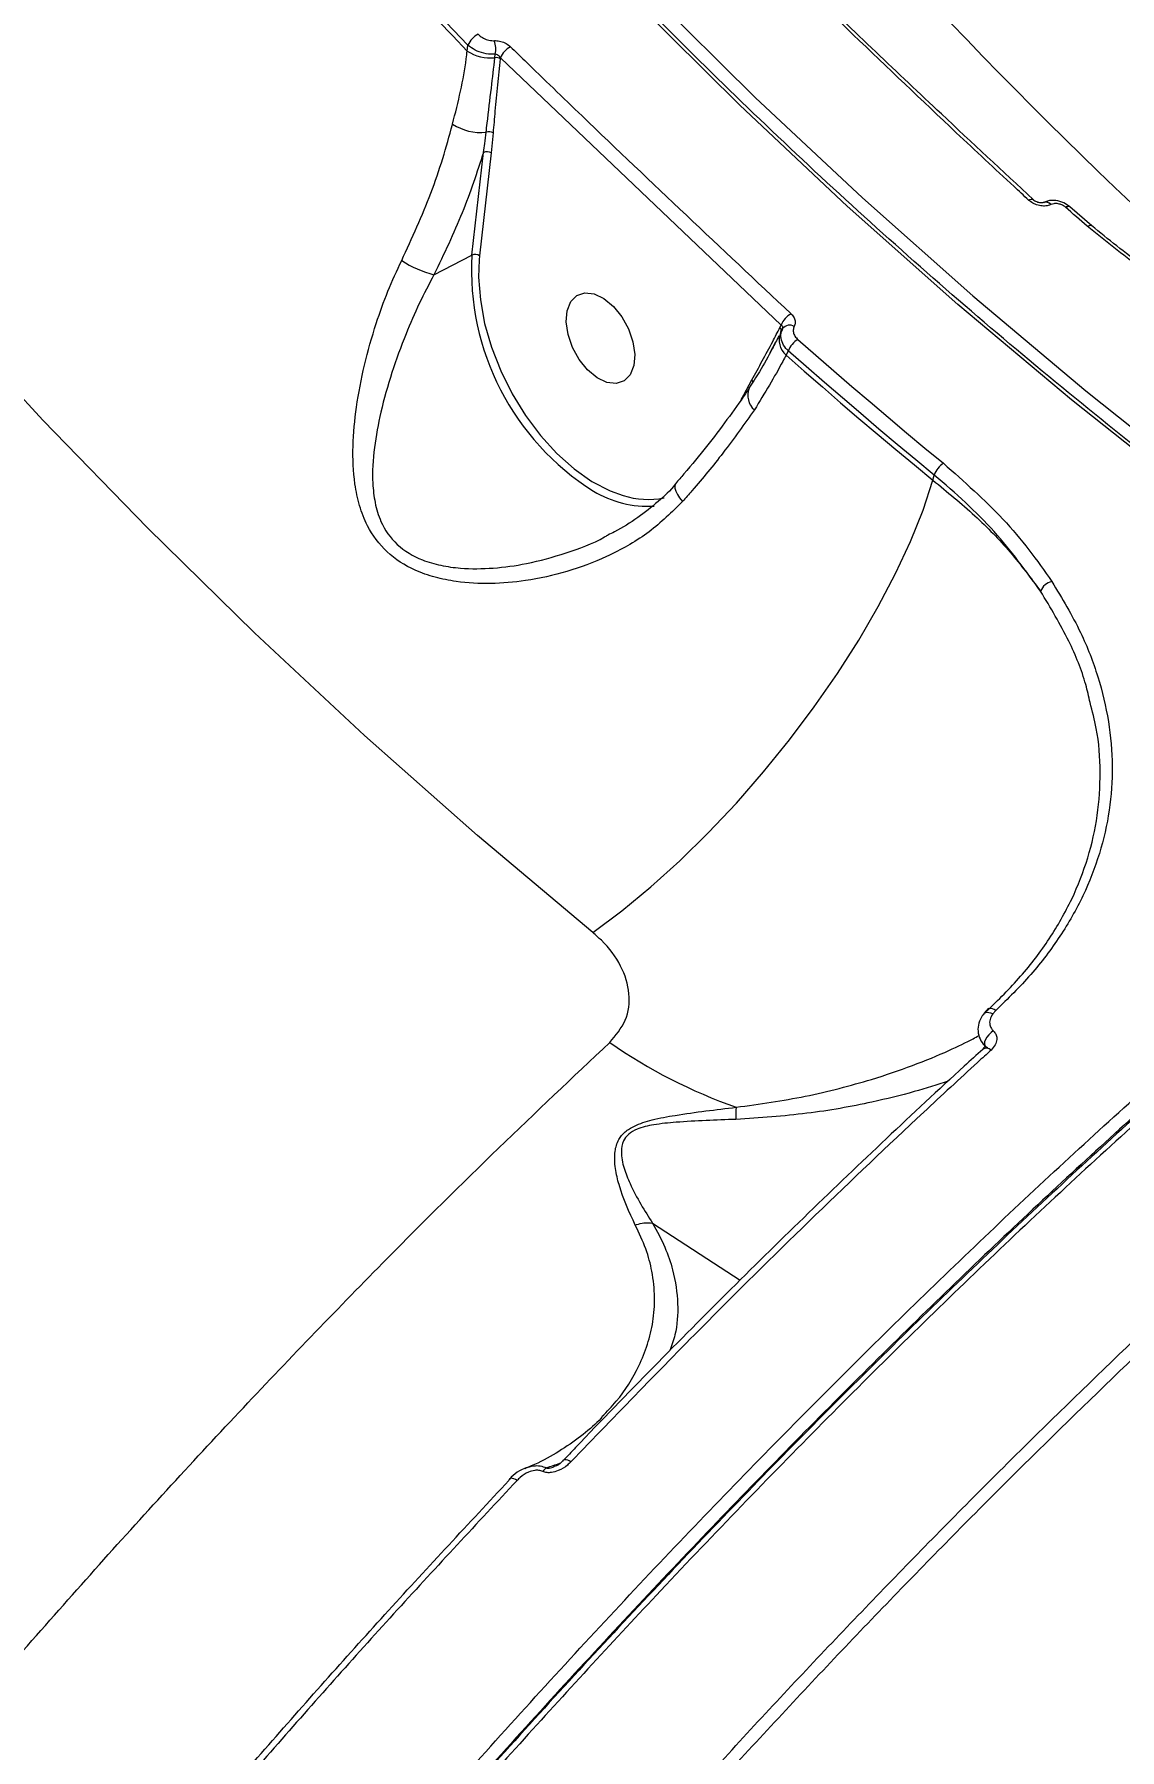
# Model space of a CAD drawing. Header units: millimetres. Extents: x -9609 to 9022, y -7175 to 8108.
# Drawn here: x -4176.7 to -4076.5, y 3934.4 to 4092.8 of the extents above; entities that cross this region are included whole.
import ezdxf

# ---------------------------------------------------------------- set-up
doc = ezdxf.new("R2010")
doc.units = ezdxf.units.MM
for name, color, linetype in [('DIKOM_ОБЪЕКТ', 7, 'Continuous'), ('DIKOM_РАЗМЕР_ЗОНА', 7, 'Continuous'), ('DIKOM_РАЗМЕР_ОБЪЕКТА', 7, 'Continuous')]:
    doc.layers.add(name, color=color, linetype=linetype)
doc.styles.add('style1', font='arial.ttf', dxfattribs={"width": 0.8})
doc.dimstyles.new('1-50', dxfattribs={"dimtxt": 300, "dimasz": 200, "dimexe": 100, "dimexo": 0, "dimgap": 100, "dimtad": 1, "dimtxsty": 'style1', "dimcen": 200, "dimclrd": 7, "dimclre": 7, "dimclrt": 7, "dimadec": 1, "dimazin": 2, "dimtfac": 1, "dimtmove": 0, "dimatfit": 2, "dimfxl": 0, "dimlwd": 25, "dimlwe": 18, "dimarcsym": 0})

# ---------------------------------------------------------------- blocks, each defined once
blk = doc.blocks.new('*D10')
at = {"layer": 'Defpoints', "color": 0, "transparency": 16777216}
for p in [(-405.54, 6589.16), (-8044.66, -3492.79), (424.09, -3492.79)]:
    blk.add_point(p, dxfattribs=at)
at = {"layer": 'DIKOM_РАЗМЕР_ОБЪЕКТА', "color": 7, "lineweight": 18, "transparency": 16777216}
for p, q in [((-405.54, 6589.16), (-8144.66, 6589.16)), ((424.09, -3492.79), (-8144.66, -3492.79))]:
    blk.add_line(p, q, dxfattribs=at)
at = {"layer": 'DIKOM_РАЗМЕР_ОБЪЕКТА', "color": 7, "lineweight": 25, "transparency": 16777216}
blk.add_line((-8044.66, 6389.16), (-8044.66, -3292.79), dxfattribs=at)
at = {"layer": 'DIKOM_РАЗМЕР_ОБЪЕКТА', "color": 7, "transparency": 16777216}
for points in [[(-8077.99, 6389.16), (-8011.32, 6389.16), (-8044.66, 6589.16)], [(-8077.99, -3292.79), (-8011.32, -3292.79), (-8044.66, -3492.79)]]:
    blk.add_solid(points, dxfattribs=at)
at = {"layer": 'DIKOM_РАЗМЕР_ОБЪЕКТА', "color": 7, "transparency": 16777216, "insert": (-8297.83, 1541.5), "char_height": 300, "attachment_point": 5, "rotation": 90, "style": 'style1'}
blk.add_mtext('10100', dxfattribs=at)
blk = doc.blocks.new('*D13')
at = {"layer": 'Defpoints', "color": 0, "transparency": 16777216}
for p in [(-4933.28, 8107.63), (-9158.98, -4977.79), (-1652.91, -4977.79)]:
    blk.add_point(p, dxfattribs=at)
at = {"layer": 'DIKOM_РАЗМЕР_ЗОНА', "color": 7, "lineweight": 18, "transparency": 16777216}
for p, q in [((-4933.28, 8107.63), (-9258.98, 8107.63)), ((-1652.91, -4977.79), (-9258.98, -4977.79))]:
    blk.add_line(p, q, dxfattribs=at)
at = {"layer": 'DIKOM_РАЗМЕР_ЗОНА', "color": 7, "lineweight": 25, "transparency": 16777216}
blk.add_line((-9158.98, 7907.63), (-9158.98, -4777.79), dxfattribs=at)
at = {"layer": 'DIKOM_РАЗМЕР_ЗОНА', "color": 7, "transparency": 16777216}
for points in [[(-9192.32, 7907.63), (-9125.65, 7907.63), (-9158.98, 8107.63)], [(-9192.32, -4777.79), (-9125.65, -4777.79), (-9158.98, -4977.79)]]:
    blk.add_solid(points, dxfattribs=at)
at = {"layer": 'DIKOM_РАЗМЕР_ЗОНА', "color": 7, "transparency": 16777216, "insert": (-9412.26, 1541.5), "char_height": 300, "attachment_point": 5, "rotation": 90, "style": 'style1'}
blk.add_mtext('13100', dxfattribs=at)

msp = doc.modelspace()

# ---------------------------------------------------------------- linework, layer by layer
at = {"layer": 'DIKOM_ОБЪЕКТ', "color": 7, "linetype": 'Continuous', "lineweight": 15}
for p, q in [((-4136.747, 4091.304), (-4136.682, 4091.847)), ((-4134.193, 4090.688), (-4134.156, 4091.01)), ((-4133.682, 4090.677), (-4133.692, 4090.576)), ((-4107.752, 4065.994), (-4133.682, 4090.677)), ((-4134.36, 4083.741), (-4134.535, 4081.891)), ((-4136.307, 4072.452), (-4135.239, 4081.946)), ((-4134.535, 4081.891), (-4135.602, 4072.397)), ((-4084.488, 4077.576), (-4084.48, 4077.569)), ((-4082.828, 4077.129), (-4082.847, 4077.12)), ((-4079.074, 4075.168), (-4081.09, 4076.923)), ((-4139.816, 4070.647), (-4136.307, 4072.452)), ((-4135.602, 4072.397), (-4135.64, 4072.01)), ((-4107.866, 4065.773), (-4107.752, 4065.994)), ((-4107.642, 4065.625), (-4107.803, 4065.311)), ((-4108.271, 4064.413), (-4108.795, 4063.427)), ((-4107.096, 4063.612), (-4107.304, 4063.208)), ((-4111.212, 4059.562), (-4110.47, 4060.929)), ((-4111.437, 4059.123), (-4111.212, 4059.562)), ((-4093.734, 4051.664), (-4093.62, 4052.148)), ((-4088.694, 4002.792), (-4088.732, 4002.752)), ((-4087.939, 4002.703), (-4088.217, 4002.391)), ((-4119.629, 3983.051), (-4111.546, 3977.801))]:
    msp.add_line(p, q, dxfattribs=at)
at = {"layer": 'DIKOM_ОБЪЕКТ', "color": 7, "linetype": 'Continuous', "lineweight": 15, "flags": 128}
for points in [[(-4036.496, 4026.604), (-4047.975, 4034.31), (-4059.215, 4042.298), (-4070.209, 4050.565), (-4080.95, 4059.104), (-4091.431, 4067.91), (-4101.645, 4076.978), (-4111.585, 4086.301), (-4121.245, 4095.873), (-4130.619, 4105.687), (-4139.7, 4115.739), (-4148.482, 4126.02), (-4156.96, 4136.525), (-4165.128, 4147.245), (-4172.98, 4158.175), (-4180.512, 4169.308), (-4187.719, 4180.635), (-4194.595, 4192.149), (-4201.137, 4203.843), (-4207.34, 4215.709), (-4213.2, 4227.74), (-4218.714, 4239.927)], [(-4216.96, 4240.191), (-4211.463, 4228.041), (-4205.621, 4216.047), (-4199.436, 4204.216), (-4192.914, 4192.557), (-4186.058, 4181.077), (-4178.873, 4169.785), (-4171.364, 4158.686), (-4163.534, 4147.789), (-4155.391, 4137.1), (-4146.939, 4126.627), (-4138.183, 4116.377), (-4129.13, 4106.356), (-4119.785, 4096.57), (-4110.153, 4087.027), (-4100.243, 4077.732), (-4090.06, 4068.692), (-4079.611, 4059.912), (-4068.902, 4051.399), (-4057.941, 4043.157), (-4046.735, 4035.193), (-4035.29, 4027.51)], [(-4125.145, 4009.889), (-4135.808, 4018.872), (-4146.221, 4028.099), (-4156.379, 4037.564), (-4166.278, 4047.262), (-4175.91, 4057.189), (-4185.272, 4067.338), (-4194.357, 4077.704), (-4203.161, 4088.281), (-4211.679, 4099.063), (-4219.907, 4110.046), (-4227.839, 4121.221), (-4235.471, 4132.584), (-4242.8, 4144.128), (-4249.821, 4155.847)], [(-4084.915, 4077.544), (-4084.785, 4077.596), (-4084.669, 4077.62), (-4084.572, 4077.616), (-4084.496, 4077.582), (-4084.488, 4077.576)], [(-4081.502, 4076.882), (-4081.391, 4076.932), (-4081.29, 4076.96), (-4081.203, 4076.966), (-4081.132, 4076.95), (-4081.09, 4076.923)], [(-4079.483, 4075.125), (-4079.736, 4075.344), (-4079.988, 4075.563), (-4080.241, 4075.783), (-4080.493, 4076.002), (-4080.746, 4076.222), (-4080.998, 4076.442), (-4081.25, 4076.662), (-4081.502, 4076.882)], [(-4135.64, 4072.01), (-4135.692, 4070.425), (-4135.536, 4068.329), (-4135.137, 4066.156), (-4134.503, 4063.952), (-4133.65, 4061.767), (-4132.594, 4059.648), (-4131.36, 4057.642), (-4129.975, 4055.792), (-4128.468, 4054.139), (-4126.873, 4052.719), (-4125.225, 4051.563), (-4123.56, 4050.697), (-4122.344, 4050.255)], [(-4123.252, 4067.724), (-4122.474, 4066.764), (-4121.855, 4065.644), (-4121.446, 4064.454), (-4121.279, 4063.291), (-4121.369, 4062.249), (-4121.707, 4061.413), (-4122.267, 4060.85), (-4123.003, 4060.606), (-4123.855, 4060.7), (-4124.755, 4061.126), (-4125.63, 4061.848), (-4126.408, 4062.808), (-4127.027, 4063.928), (-4127.436, 4065.118), (-4127.603, 4066.281), (-4127.514, 4067.322), (-4127.175, 4068.159), (-4126.615, 4068.722), (-4125.88, 4068.966), (-4125.027, 4068.871), (-4124.127, 4068.446), (-4123.252, 4067.724)], [(-4107.304, 4063.208), (-4105.632, 4061.741), (-4103.953, 4060.281), (-4102.267, 4058.828), (-4100.574, 4057.382), (-4098.874, 4055.942), (-4097.167, 4054.509), (-4095.454, 4053.083), (-4093.734, 4051.664)], [(-4093.62, 4052.148), (-4095.328, 4053.557), (-4097.029, 4054.974), (-4098.724, 4056.397), (-4100.412, 4057.826), (-4102.093, 4059.263), (-4103.768, 4060.706), (-4105.436, 4062.156), (-4107.096, 4063.612)], [(-4106.214, 4064.676), (-4104.557, 4063.223), (-4102.893, 4061.776), (-4101.222, 4060.336), (-4099.545, 4058.903), (-4097.86, 4057.477), (-4096.169, 4056.057), (-4094.472, 4054.644), (-4092.767, 4053.237)], [(-4125.145, 4009.889), (-4122.482, 4011.893), (-4119.8, 4014.113), (-4117.126, 4016.53), (-4114.482, 4019.12), (-4111.894, 4021.86), (-4109.385, 4024.726), (-4106.978, 4027.691), (-4104.694, 4030.728), (-4102.555, 4033.81), (-4100.579, 4036.908), (-4098.787, 4039.994), (-4097.192, 4043.04), (-4095.81, 4046.018), (-4094.654, 4048.902), (-4093.734, 4051.664)], [(-4117.511, 4051.331), (-4117.519, 4051.321), (-4117.582, 4051.152), (-4117.573, 4050.931), (-4117.492, 4050.665), (-4117.343, 4050.364), (-4117.131, 4050.039), (-4116.863, 4049.702)], [(-4088.217, 4002.391), (-4088.401, 4002.459), (-4088.581, 4002.496), (-4088.748, 4002.501), (-4088.897, 4002.473), (-4089.019, 4002.413), (-4089.111, 4002.325), (-4089.113, 4002.321)], [(-4087.939, 4002.703), (-4088.085, 4002.786), (-4088.229, 4002.844), (-4088.366, 4002.875), (-4088.49, 4002.877), (-4088.599, 4002.851), (-4088.688, 4002.797), (-4088.694, 4002.792)], [(-4088.163, 4000.816), (-4088.375, 4000.658), (-4088.577, 4000.461), (-4088.752, 4000.24), (-4088.885, 4000.013), (-4088.966, 3999.798), (-4088.989, 3999.614), (-4088.952, 3999.474), (-4088.857, 3999.39)], [(-4127.171, 3961.022), (-4127.323, 3961.111), (-4127.469, 3961.175), (-4127.602, 3961.212), (-4127.718, 3961.219), (-4127.813, 3961.198), (-4127.881, 3961.148)], [(-4132.843, 3959.44), (-4132.879, 3959.387), (-4132.9, 3959.302)], [(-4132.145, 3959.301), (-4132.289, 3959.386), (-4132.428, 3959.449), (-4132.555, 3959.488), (-4132.668, 3959.501), (-4132.762, 3959.488), (-4132.833, 3959.45), (-4132.843, 3959.44)]]:
    msp.add_lwpolyline(points, dxfattribs=at)
at = {"layer": 'DIKOM_ОБЪЕКТ', "color": 7, "linetype": 'Continuous', "lineweight": 15}
for centre, radius, start, end in [((-3758.886, 4411.009), 459.988, 211.80836, 228.93477), ((-3778.268, 4438.228), 498.862, 216.94571, 224.06149), ((-3778.265, 4438.515), 498.64, 216.9621, 224.04537), ((-4134.777, 4090.992), 2.088, 117.27518, 155.82861), ((-4136.831, 4091.483), 2.716, 349.96399, 16.59248), ((-4131.677, 4089.796), 2.19, 119.45388, 156.26352), ((-4134.623, 4094.51), 3.846, 236.47426, 276.4229), ((-4134.102, 4089.921), 0.772, 57.96568, 96.72978), ((-4135.495, 4088.605), 4.821, 237.25235, 275.87346), ((-4134.757, 4083.059), 0.789, 59.77711, 108.02592), ((-4134.939, 4081.261), 0.749, 57.38187, 113.68261), ((-4083.329, 4076.704), 0.636, 40.75282, 109.40611), ((-4083.312, 4076.711), 0.639, 40.817, 108.44184), ((-4137.473, 4079.98), 9.622, 236.38136, 255.90687), ((-4112.281, 4071.041), 24.067, 176.63895, 237.81604), ((-4136.006, 4071.766), 0.749, 57.38087, 113.68361), ((-4105.815, 4065.229), 2.083, 119.62647, 158.43458), ((-4106.063, 4064.614), 1.875, 158.13855, 228.56263), ((-4108.118, 4065.503), 0.37, 337.66672, 46.93943), ((-4106.967, 4065.164), 0.824, 59.21024, 142.49699), ((-4105.071, 4062.83), 2.171, 121.7709, 158.89244), ((-4109.069, 4059.513), 1.77, 158.66621, 229.36017), ((-4110.84, 4060.604), 0.493, 14.77378, 41.21975), ((-4091.537, 4051.397), 2.214, 123.76341, 160.16918), ((-4120.056, 4058.992), 9.729, 238.77582, 273.30159), ((-4120.038, 4057.513), 7.615, 252.37278, 281.11254), ((-4082.415, 4040.865), 1.491, 103.37104, 158.02757), ((-4095.414, 4040.42), 49.484, 235.29199, 250.53672), ((-4088.803, 3998.59), 0.626, 46.24687, 121.4622), ((-4105.121, 3992.989), 6.826, 173.48352, 182.91188), ((-4128.836, 3959.552), 1.089, 123.30504, 147.83128)]:
    msp.add_arc(centre, radius, start, end, dxfattribs=at)
for points, knots in [([(-4036.118, 4026.71), (-4037.963, 4027.923), (-4043.316, 4031.443), (-4052.03, 4037.453), (-4062.188, 4044.811), (-4072.138, 4052.403), (-4081.878, 4060.218), (-4091.401, 4068.255), (-4100.702, 4076.508), (-4109.776, 4084.974), (-4118.619, 4093.646), (-4127.225, 4102.522), (-4135.589, 4111.595), (-4143.708, 4120.862), (-4151.577, 4130.317), (-4159.191, 4139.954), (-4166.546, 4149.769), (-4173.639, 4159.756), (-4180.465, 4169.91), (-4187.021, 4180.225), (-4193.303, 4190.696), (-4199.308, 4201.317), (-4205.033, 4212.082), (-4210.471, 4222.986), (-4214.802, 4232.235), (-4217.279, 4237.863), (-4218.121, 4239.777)], [0, 0, 0, 0, 0.0228191, 0.0662165, 0.1096148, 0.1530129, 0.1964125, 0.2398114, 0.2832108, 0.32661, 0.3700107, 0.4134107, 0.456811, 0.5002122, 0.5436133, 0.5870153, 0.6304171, 0.6738189, 0.7172211, 0.7606239, 0.8040265, 0.8474294, 0.8908328, 0.934236, 0.9776393, 1, 1, 1, 1]), ([(-4084.915, 4077.544), (-4085.36, 4077.957), (-4087.585, 4080.021), (-4096.182, 4088.043), (-4104.267, 4095.851), (-4110.588, 4101.955)], [0, 0, 0, 0, 0.0517094, 0.2585534, 1, 1, 1, 1]), ([(-4084.472, 4077.597), (-4087.305, 4080.222), (-4094.198, 4086.611), (-4102.755, 4094.764), (-4108.454, 4100.353), (-4110.148, 4102.014)], [0, 0, 0, 0, 0.328958, 0.8004989, 1, 1, 1, 1]), ([(-4134.156, 4091.01), (-4134.229, 4091.006), (-4134.574, 4090.99), (-4135.226, 4091.072), (-4136.053, 4091.363), (-4136.473, 4091.686), (-4136.682, 4091.847)], [0, 0, 0, 0, 0.0813132, 0.3858169, 0.693775, 1, 1, 1, 1]), ([(-4135.734, 4092.847), (-4135.61, 4092.739), (-4135.362, 4092.521), (-4134.87, 4092.317), (-4134.479, 4092.252), (-4134.272, 4092.258), (-4134.228, 4092.259)], [0, 0, 0, 0, 0.3076625, 0.6157032, 0.9189103, 1, 1, 1, 1]), ([(-4134.228, 4092.259), (-4134.201, 4092.26), (-4134.01, 4092.266), (-4133.636, 4092.214), (-4133.138, 4092.021), (-4132.882, 4091.809), (-4132.754, 4091.703)], [0, 0, 0, 0, 0.0523062, 0.3650748, 0.6827231, 1, 1, 1, 1]), ([(-4132.754, 4091.703), (-4132.314, 4091.275), (-4130.113, 4089.136), (-4121.51, 4080.816), (-4113.29, 4073.094), (-4106.845, 4067.039)], [0, 0, 0, 0, 0.0512247, 0.2561273, 1, 1, 1, 1]), ([(-4138.103, 4084.55), (-4137.844, 4085.575), (-4137.325, 4087.631), (-4136.916, 4089.843), (-4136.775, 4091.065), (-4136.747, 4091.304)], [0, 0, 0, 0, 0.4438996, 0.8911155, 1, 1, 1, 1]), ([(-4135.001, 4083.81), (-4134.97, 4084.084), (-4134.811, 4085.457), (-4134.53, 4087.755), (-4134.3, 4089.756), (-4134.193, 4090.688)], [0, 0, 0, 0, 0.1178967, 0.5894841, 1, 1, 1, 1]), ([(-4133.692, 4090.576), (-4133.865, 4088.971), (-4134.109, 4086.707), (-4134.303, 4084.41), (-4134.36, 4083.741)], [0, 0, 0, 0, 0.7088217, 1, 1, 1, 1]), ([(-4133.682, 4090.677), (-4133.721, 4090.733), (-4133.8, 4090.842), (-4133.958, 4090.958), (-4134.083, 4091.003), (-4134.147, 4091.009), (-4134.156, 4091.01)], [0, 0, 0, 0, 0.3344442, 0.6544239, 0.9514238, 1, 1, 1, 1]), ([(-4142.801, 4071.967), (-4141.85, 4074.038), (-4139.92, 4078.242), (-4138.656, 4082.451), (-4138.106, 4084.538), (-4138.103, 4084.55)], [0, 0, 0, 0, 0.4913951, 0.9970633, 1, 1, 1, 1]), ([(-4135.239, 4081.946), (-4135.201, 4082.218), (-4135.115, 4082.836), (-4135.042, 4083.46), (-4135.001, 4083.81)], [0, 0, 0, 0, 0.440339, 1, 1, 1, 1]), ([(-4135.239, 4081.946), (-4135.85, 4080.09), (-4137.086, 4076.338), (-4138.9, 4072.557), (-4139.816, 4070.647)], [0, 0, 0, 0, 0.49477284, 1, 1, 1, 1]), ([(-3898.23, 4078.47), (-3898.49, 4078.535), (-3901.63, 4079.327), (-3908.246, 4079.805), (-3918.186, 4079.818), (-3928.891, 4078.557), (-3940.25, 4076.146), (-3952.039, 4072.599), (-3964.197, 4067.965), (-3976.674, 4062.303), (-3989.668, 4055.521), (-4003.158, 4047.595), (-4017.108, 4038.524), (-4031.21, 4028.509), (-4045.413, 4017.607), (-4059.662, 4005.891), (-4074.192, 3993.171), (-4088.961, 3979.449), (-4103.925, 3964.749), (-4118.124, 3950.044), (-4131.517, 3935.51), (-4144.088, 3921.298), (-4156.612, 3906.559), (-4169.056, 3891.328), (-4181.285, 3875.772), (-4193.241, 3859.966), (-4203.7, 3845.648), (-4210.139, 3836.488), (-4212.761, 3832.758)], [0, 0, 0, 0, 0.0037582, 0.0453946, 0.0869986, 0.1298113, 0.1726588, 0.2154717, 0.2570759, 0.2987125, 0.3403171, 0.3831303, 0.4259778, 0.4687909, 0.5103955, 0.5520318, 0.5936366, 0.6364493, 0.6792975, 0.7221104, 0.7583192, 0.794571, 0.8308221, 0.8674169, 0.9040121, 0.9396855, 0.9754399, 1, 1, 1, 1]), ([(-3898.516, 4078.623), (-3899.636, 4078.832), (-3902.239, 4079.317), (-3906.501, 4079.758), (-3911.265, 4079.997), (-3916.174, 4079.953), (-3921.219, 4079.637), (-3926.404, 4079.047), (-3931.73, 4078.183), (-3937.198, 4077.044), (-3942.811, 4075.629), (-3948.569, 4073.938), (-3954.462, 4071.975), (-3960.467, 4069.746), (-3966.56, 4067.259), (-3972.729, 4064.52), (-3978.975, 4061.529), (-3985.303, 4058.286), (-3991.712, 4054.79), (-3998.205, 4051.041), (-4004.785, 4047.038), (-4011.452, 4042.779), (-4018.209, 4038.263), (-4025.058, 4033.488), (-4031.993, 4028.459), (-4038.989, 4023.194), (-4046.018, 4017.712), (-4053.061, 4012.029), (-4060.118, 4006.145), (-4067.19, 4000.06), (-4074.28, 3993.773), (-4081.39, 3987.28), (-4088.524, 3980.581), (-4095.681, 3973.673), (-4102.865, 3966.556), (-4110.077, 3959.224), (-4117.317, 3951.682), (-4124.562, 3943.949), (-4131.785, 3936.057), (-4138.959, 3928.033), (-4146.079, 3919.885), (-4153.146, 3911.608), (-4160.165, 3903.202), (-4167.139, 3894.662), (-4174.068, 3885.986), (-4180.955, 3877.173), (-4187.802, 3868.221), (-4194.608, 3859.121), (-4200.394, 3851.246), (-4203.882, 3846.368), (-4205.141, 3844.608)], [0, 0, 0, 0, 0.0158758, 0.0369265, 0.0579326, 0.0789176, 0.0999022, 0.1209041, 0.1419409, 0.1630345, 0.1842057, 0.2054769, 0.2268631, 0.2482537, 0.2695239, 0.2906977, 0.3117987, 0.3328513, 0.3538778, 0.3749033, 0.3959466, 0.4170278, 0.4381715, 0.459401, 0.4807408, 0.5021204, 0.5234084, 0.5445918, 0.5656945, 0.5867409, 0.6077544, 0.6287596, 0.6497783, 0.6708282, 0.6919343, 0.7131195, 0.734409, 0.7557792, 0.7771, 0.7983022, 0.8194174, 0.8404687, 0.8614814, 0.882479, 0.9034849, 0.9245162, 0.9455964, 0.9667493, 0.9879994, 1, 1, 1, 1]), ([(-4082.847, 4077.12), (-4082.925, 4077.088), (-4083.128, 4077.004), (-4083.54, 4076.968), (-4084.04, 4077.047), (-4084.533, 4077.241), (-4084.788, 4077.443), (-4084.915, 4077.544)], [0, 0, 0, 0, 0.1342265, 0.3469505, 0.5631817, 0.7816692, 1, 1, 1, 1]), ([(-4083.54, 4077.306), (-4083.544, 4077.303), (-4083.553, 4077.299), (-4083.636, 4077.28), (-4083.771, 4077.275), (-4083.948, 4077.299), (-4084.146, 4077.359), (-4084.328, 4077.45), (-4084.443, 4077.532), (-4084.476, 4077.566), (-4084.479, 4077.57)], [0, 0, 0, 0, 0.11743559, 0.24262036, 0.36874987, 0.51561104, 0.66252854, 0.82115573, 0.98377492, 1, 1, 1, 1]), ([(-4081.098, 4076.917), (-4081.274, 4077.051), (-4081.653, 4077.34), (-4082.397, 4077.529), (-4083.061, 4077.525), (-4083.394, 4077.348), (-4083.501, 4077.291)], [0, 0, 0, 0, 0.2542978, 0.5480499, 0.8541732, 1, 1, 1, 1]), ([(-4083.516, 4077.316), (-4083.521, 4077.314), (-4083.527, 4077.311), (-4083.533, 4077.308), (-4083.535, 4077.307)], [0, 0, 0, 0, 0.6979632, 1, 1, 1, 1]), ([(-4081.502, 4076.882), (-4081.503, 4076.884), (-4081.577, 4076.952), (-4081.76, 4077.07), (-4082.029, 4077.174), (-4082.31, 4077.224), (-4082.584, 4077.222), (-4082.749, 4077.159), (-4082.828, 4077.129)], [0, 0, 0, 0, 0.0042404, 0.2198415, 0.435617, 0.5681773, 0.793594, 1, 1, 1, 1]), ([(-4079.483, 4075.125), (-4079.41, 4075.156), (-4079.266, 4075.219), (-4079.135, 4075.222), (-4079.101, 4075.18), (-4079.095, 4075.172)], [0, 0, 0, 0, 0.4509575, 0.9016091, 1, 1, 1, 1]), ([(-4009.578, 4061.795), (-4011.085, 4061.212), (-4014.097, 4060.048), (-4019.359, 4058.848), (-4025.054, 4058.093), (-4031.139, 4057.85), (-4037.49, 4058.135), (-4043.99, 4058.968), (-4050.521, 4060.355), (-4056.968, 4062.295), (-4063.205, 4064.769), (-4069.109, 4067.754), (-4074.634, 4071.181), (-4077.866, 4073.81), (-4079.483, 4075.125)], [0, 0, 0, 0, 0.083619, 0.1671652, 0.2504167, 0.3338557, 0.4173057, 0.5004864, 0.5837388, 0.667138, 0.7504579, 0.8333947, 0.9166253, 1, 1, 1, 1]), ([(-4010.164, 4061.957), (-4011.395, 4061.472), (-4013.675, 4060.572), (-4017.246, 4059.633), (-4020.366, 4059.019), (-4023.021, 4058.642), (-4025.386, 4058.4), (-4029.274, 4058.141), (-4035.049, 4058.155), (-4041.958, 4058.873), (-4048.054, 4060.027), (-4053.125, 4061.343), (-4057.133, 4062.666), (-4060.272, 4063.869), (-4062.969, 4065.009), (-4066.271, 4066.575), (-4070.209, 4068.734), (-4074.686, 4071.587), (-4077.547, 4073.922), (-4079.09, 4075.181)], [0, 0, 0, 0, 0.0700747, 0.1298974, 0.1788904, 0.2174512, 0.2495319, 0.2821593, 0.3829414, 0.4841376, 0.5522161, 0.6193313, 0.6817633, 0.7110212, 0.7462523, 0.7926624, 0.8501674, 0.9192064, 1, 1, 1, 1]), ([(-4116.863, 4049.702), (-4117.853, 4048.727), (-4119.835, 4046.773), (-4122.411, 4045.311), (-4124.963, 4044.111), (-4127.51, 4043.157), (-4131.12, 4042.36), (-4134.572, 4042.058), (-4137.385, 4042.205), (-4139.726, 4042.67), (-4141.963, 4043.446), (-4144.286, 4044.927), (-4145.902, 4047.124), (-4146.744, 4049.318), (-4147.247, 4051.773), (-4147.373, 4054.817), (-4147.02, 4058.495), (-4146.291, 4062.299), (-4145.271, 4065.886), (-4144.109, 4069.141), (-4143.236, 4071.025), (-4142.801, 4071.967)], [0, 0, 0, 0, 0.072691, 0.1455197, 0.1511288, 0.2173317, 0.2835367, 0.3377176, 0.3918172, 0.4254853, 0.459105, 0.5134506, 0.5679363, 0.604495, 0.6411204, 0.7029624, 0.7649114, 0.8309026, 0.8968713, 0.9484525, 1, 1, 1, 1]), ([(-4139.816, 4070.647), (-4140.28, 4069.765), (-4141.216, 4067.986), (-4142.528, 4064.947), (-4143.755, 4061.588), (-4144.749, 4058.069), (-4145.39, 4054.648), (-4145.558, 4051.851), (-4145.301, 4049.575), (-4144.713, 4047.593), (-4143.353, 4045.604), (-4141.239, 4044.355), (-4139.184, 4043.767), (-4136.986, 4043.467), (-4134.32, 4043.496), (-4131.031, 4043.951), (-4127.59, 4044.926), (-4125.055, 4045.827), (-4123.872, 4046.543), (-4123.775, 4046.603)], [0, 0, 0, 0, 0.0615959, 0.1242072, 0.2028608, 0.2829255, 0.3551164, 0.4287616, 0.469629, 0.5115036, 0.5710045, 0.6304218, 0.6680015, 0.7065242, 0.769494, 0.8337421, 0.9125771, 0.9927745, 1, 1, 1, 1]), ([(-4106.845, 4067.039), (-4106.81, 4067.005), (-4106.667, 4066.865), (-4106.493, 4066.585), (-4106.414, 4066.206), (-4106.501, 4065.983), (-4106.545, 4065.872)], [0, 0, 0, 0, 0.0964068, 0.3986246, 0.6990879, 1, 1, 1, 1]), ([(-4107.972, 4064.989), (-4108.172, 4064.602), (-4108.721, 4063.542), (-4109.598, 4061.879), (-4110.4, 4060.67), (-4110.733, 4060.168)], [0, 0, 0, 0, 0.2519782, 0.689699, 1, 1, 1, 1]), ([(-4110.47, 4060.929), (-4109.819, 4062.102), (-4108.934, 4063.698), (-4108.089, 4065.339), (-4107.866, 4065.773)], [0, 0, 0, 0, 0.7353201, 1, 1, 1, 1]), ([(-4107.096, 4063.612), (-4107.171, 4063.688), (-4107.426, 4063.948), (-4107.717, 4064.453), (-4107.842, 4065.101), (-4107.694, 4065.477), (-4107.62, 4065.665)], [0, 0, 0, 0, 0.1208927, 0.4144056, 0.7069313, 1, 1, 1, 1]), ([(-4107.62, 4065.665), (-4107.607, 4065.7), (-4107.581, 4065.77), (-4107.618, 4065.878), (-4107.686, 4065.951), (-4107.739, 4065.986), (-4107.752, 4065.994)], [0, 0, 0, 0, 0.2929099, 0.5920635, 0.9005716, 1, 1, 1, 1]), ([(-4106.545, 4065.872), (-4106.589, 4065.76), (-4106.677, 4065.537), (-4106.597, 4065.158), (-4106.417, 4064.867), (-4106.26, 4064.719), (-4106.214, 4064.676)], [0, 0, 0, 0, 0.2927292, 0.5850829, 0.8788285, 1, 1, 1, 1]), ([(-4107.304, 4063.208), (-4107.402, 4063.022), (-4108.235, 4061.444), (-4109.29, 4059.704), (-4110.222, 4058.17)], [0, 0, 0, 0, 0.117869, 1, 1, 1, 1]), ([(-4110.737, 4060.153), (-4110.843, 4059.987), (-4111.447, 4059.053), (-4112.742, 4057.259), (-4114.632, 4054.788), (-4116.241, 4052.803), (-4117.257, 4051.648), (-4117.524, 4051.345)], [0, 0, 0, 0, 0.05970338, 0.33730216, 0.617496, 0.89953766, 1, 1, 1, 1]), ([(-4110.222, 4058.17), (-4111.159, 4056.851), (-4112.889, 4054.414), (-4115.256, 4051.539), (-4116.571, 4050.036), (-4116.863, 4049.702)], [0, 0, 0, 0, 0.4786775, 0.8843522, 1, 1, 1, 1]), ([(-4083.798, 4041.423), (-4085.152, 4043.284), (-4087.203, 4046.102), (-4090.679, 4049.624), (-4092.639, 4051.307), (-4093.62, 4052.148)], [0, 0, 0, 0, 0.4927987, 0.7464027, 1, 1, 1, 1]), ([(-4092.767, 4053.237), (-4090.863, 4051.548), (-4087.978, 4048.989), (-4084.808, 4045.257), (-4083.443, 4043.296), (-4082.76, 4042.316)], [0, 0, 0, 0, 0.492773, 0.7463824, 1, 1, 1, 1]), ([(-4117.505, 4051.338), (-4117.515, 4051.326), (-4117.972, 4050.719), (-4119.134, 4049.655), (-4121.002, 4048.174), (-4122.585, 4047.156), (-4123.566, 4046.7), (-4123.775, 4046.603)], [0, 0, 0, 0, 0.0062426, 0.2951948, 0.5977477, 0.9145915, 1, 1, 1, 1]), ([(-4093.734, 4051.664), (-4092.417, 4050.59), (-4089.827, 4048.479), (-4086.494, 4045.035), (-4084.7, 4042.632), (-4083.798, 4041.423)], [0, 0, 0, 0, 0.3395554, 0.6677633, 1, 1, 1, 1]), ([(-4082.76, 4042.316), (-4081.817, 4040.752), (-4080.078, 4037.871), (-4078.424, 4033.524), (-4077.433, 4029.396), (-4077.074, 4025.266), (-4077.36, 4021.179), (-4078.268, 4017.171), (-4079.783, 4013.273), (-4081.924, 4009.534), (-4084.594, 4005.966), (-4086.825, 4003.79), (-4087.939, 4002.703)], [0, 0, 0, 0, 0.1166828, 0.21508551, 0.3137978, 0.41220034, 0.51005897, 0.60822559, 0.70608302, 0.80395322, 0.90212964, 1, 1, 1, 1]), ([(-4079.225, 4031.131), (-4079.349, 4031.689), (-4079.772, 4033.594), (-4081.187, 4037.065), (-4082.879, 4039.89), (-4083.798, 4041.423)], [0, 0, 0, 0, 0.1592416, 0.54374372, 1, 1, 1, 1]), ([(-4088.795, 4002.616), (-4087.706, 4003.679), (-4085.524, 4005.809), (-4082.914, 4009.301), (-4080.823, 4012.962), (-4079.348, 4016.781), (-4078.461, 4020.706), (-4078.21, 4024.711), (-4078.452, 4028.201), (-4079.016, 4030.339), (-4079.225, 4031.131)], [0, 0, 0, 0, 0.1314322, 0.2632859, 0.3947202, 0.526225, 0.6581471, 0.7896564, 0.9220293, 1, 1, 1, 1]), ([(-4361.476, 3400.781), (-4362.147, 3402.698), (-4363.971, 3407.903), (-4366.281, 3417.224), (-4368.186, 3428.969), (-4369.264, 3441.655), (-4369.525, 3455.204), (-4368.962, 3469.559), (-4367.571, 3484.681), (-4365.338, 3500.56), (-4362.282, 3517.155), (-4358.422, 3534.408), (-4353.774, 3552.238), (-4348.362, 3570.563), (-4342.193, 3589.329), (-4335.264, 3608.514), (-4327.601, 3628.077), (-4319.234, 3647.956), (-4310.204, 3668.056), (-4300.552, 3688.284), (-4290.426, 3708.33), (-4279.861, 3728.155), (-4268.906, 3747.732), (-4257.465, 3767.252), (-4245.587, 3786.632), (-4233.324, 3805.787), (-4220.545, 3824.9), (-4207.249, 3843.926), (-4193.449, 3862.82), (-4179.357, 3881.291), (-4165.039, 3899.255), (-4150.561, 3916.626), (-4135.967, 3933.344), (-4121.279, 3949.369), (-4106.524, 3964.688), (-4091.748, 3979.258), (-4077.019, 3993.018), (-4062.41, 4005.882), (-4048.883, 4017.104), (-4040.319, 4023.673), (-4036.496, 4026.604)], [0, 0, 0, 0, 0.0156522, 0.0424895, 0.0694114, 0.0963765, 0.1233415, 0.1502635, 0.1771007, 0.2039381, 0.23086, 0.2578251, 0.2847901, 0.3117121, 0.3385494, 0.3653867, 0.3923087, 0.4192738, 0.4462388, 0.4731606, 0.4999981, 0.5258463, 0.5517701, 0.5777323, 0.6036946, 0.6296182, 0.6554666, 0.6823038, 0.709226, 0.7361909, 0.7631562, 0.7900781, 0.8169154, 0.8437529, 0.8706748, 0.8976401, 0.924605, 0.9515271, 0.9783646, 1, 1, 1, 1]), ([(-4035.884, 4025.365), (-4039.697, 4022.44), (-4048.241, 4015.887), (-4061.735, 4004.692), (-4076.31, 3991.858), (-4091.004, 3978.131), (-4105.744, 3963.596), (-4120.465, 3948.314), (-4135.117, 3932.327), (-4149.676, 3915.647), (-4164.121, 3898.319), (-4178.4, 3880.392), (-4192.447, 3862.027), (-4201.564, 3849.429), (-4206.104, 3843.155)], [0, 0, 0, 0, 0.0681381, 0.1526587, 0.2374462, 0.3223693, 0.4072914, 0.492079, 0.5765993, 0.6611198, 0.7459071, 0.8308301, 0.9157529, 1, 1, 1, 1]), ([(-3847.08, 4012.118), (-3848.162, 4012.623), (-3851.48, 4014.173), (-3857.726, 4015.696), (-3865.725, 4016.784), (-3874.412, 4016.85), (-3883.746, 4015.92), (-3893.722, 4013.954), (-3904.347, 4010.933), (-3915.61, 4006.818), (-3927.547, 4001.56), (-3939.993, 3995.205), (-3952.642, 3987.914), (-3965.368, 3979.811), (-3978.097, 3970.997), (-3991.182, 3961.24), (-4004.587, 3950.532), (-4018.269, 3938.89), (-4031.843, 3926.644), (-4045.258, 3913.87), (-4058.472, 3900.648), (-4071.775, 3886.692), (-4085.122, 3872.008), (-4098.487, 3856.669), (-4107.26, 3846.016), (-4111.645, 3840.692)], [0, 0, 0, 0, 0.02091742, 0.06417611, 0.10746763, 0.15072556, 0.19523231, 0.23977506, 0.28428117, 0.33039747, 0.37651364, 0.42329223, 0.47007088, 0.51400681, 0.55797658, 0.60191244, 0.64712821, 0.69238124, 0.7375981, 0.78073911, 0.823911, 0.86705222, 0.91135699, 0.95569512, 1, 1, 1, 1]), ([(-4123.59, 3999.741), (-4123.039, 4000.401), (-4121.919, 4001.744), (-4121.64, 4004.287), (-4122.426, 4006.86), (-4123.818, 4008.735), (-4124.878, 4009.657), (-4125.145, 4009.889)], [0, 0, 0, 0, 0.21870011, 0.44478086, 0.67940781, 0.91919999, 1, 1, 1, 1]), ([(-4089.1, 4002.312), (-4089.157, 4002.238), (-4089.376, 4001.952), (-4089.576, 4001.368), (-4089.603, 4000.597), (-4089.34, 3999.893), (-4089, 3999.45), (-4088.748, 3999.3), (-4088.714, 3999.28)], [0, 0, 0, 0, 0.083679, 0.3248471, 0.5459981, 0.7585463, 0.9677742, 1, 1, 1, 1]), ([(-4088.577, 4002.894), (-4088.688, 4002.8), (-4088.892, 4002.629), (-4089.025, 4002.405), (-4089.086, 4002.304)], [0, 0, 0, 0, 0.5452372, 1, 1, 1, 1]), ([(-4088.217, 4002.391), (-4088.317, 4002.218), (-4088.499, 4001.904), (-4088.516, 4001.424), (-4088.391, 4001.059), (-4088.228, 4000.886), (-4088.163, 4000.816)], [0, 0, 0, 0, 0.3467284, 0.6312587, 0.8513758, 1, 1, 1, 1]), ([(-4111.902, 3993.763), (-4109.75, 3994.065), (-4106.487, 3994.521), (-4102.37, 3995.491), (-4099.009, 3996.43), (-4095.512, 3997.623), (-4092.409, 3998.914), (-4090.388, 3999.879), (-4089.659, 4000.299), (-4089.483, 4000.401)], [0, 0, 0, 0, 0.2363559, 0.3583369, 0.4802931, 0.6474576, 0.8189326, 0.9562194, 1, 1, 1, 1]), ([(-4088.163, 4000.816), (-4088.132, 4000.786), (-4088.011, 4000.668), (-4087.862, 4000.401), (-4087.813, 3999.982), (-4087.958, 3999.491), (-4088.228, 3999.197), (-4088.37, 3999.043)], [0, 0, 0, 0, 0.0579875, 0.2245044, 0.4300458, 0.7004902, 1, 1, 1, 1]), ([(-4386.98, 3487.152), (-4387.297, 3490.993), (-4387.932, 3498.686), (-4387.927, 3511.255), (-4387.231, 3524.527), (-4385.78, 3538.515), (-4383.599, 3553.134), (-4380.681, 3568.351), (-4377.02, 3584.149), (-4372.635, 3600.492), (-4367.549, 3617.325), (-4361.784, 3634.567), (-4355.369, 3652.14), (-4348.315, 3669.995), (-4340.622, 3688.11), (-4332.315, 3706.448), (-4323.427, 3724.948), (-4314.002, 3743.523), (-4304.084, 3762.087), (-4293.692, 3780.594), (-4282.836, 3799.009), (-4271.543, 3817.306), (-4259.857, 3835.419), (-4247.835, 3853.266), (-4235.531, 3870.763), (-4222.974, 3887.867), (-4210.178, 3904.542), (-4197.17, 3920.768), (-4184.003, 3936.486), (-4170.738, 3951.624), (-4157.438, 3966.118), (-4145.132, 3978.875), (-4133.843, 3990.083), (-4127.008, 3996.521), (-4123.59, 3999.741)], [0, 0, 0, 0, 0.0315567, 0.0632127, 0.0949196, 0.1266265, 0.1582827, 0.1898395, 0.2213972, 0.2530543, 0.284762, 0.31647, 0.3481271, 0.3796851, 0.4112651, 0.4429443, 0.4746742, 0.5064041, 0.5380835, 0.5696639, 0.6012951, 0.6330252, 0.6648064, 0.6965874, 0.7283184, 0.75995, 0.7916592, 0.8234675, 0.8553267, 0.8871861, 0.918995, 0.9507048, 0.9753524, 1, 1, 1, 1]), ([(-4089.121, 3999.113), (-4089.694, 3998.597), (-4092.658, 3995.925), (-4098.028, 3990.901), (-4105.216, 3984.044), (-4112.397, 3977), (-4119.571, 3969.762), (-4124.731, 3964.471), (-4127.497, 3961.539), (-4127.874, 3961.14)], [0, 0, 0, 0, 0.0446161, 0.2307102, 0.4163482, 0.6013268, 0.7858744, 0.9708474, 1, 1, 1, 1]), ([(-4088.37, 3999.043), (-4088.784, 3998.665), (-4090.854, 3996.777), (-4096.248, 3991.794), (-4104.567, 3983.88), (-4115.437, 3973.183), (-4122.971, 3965.374), (-4127.171, 3961.022)], [0, 0, 0, 0, 0.0321564, 0.1607938, 0.418285, 0.675775, 1, 1, 1, 1]), ([(-4088.97, 3999.461), (-4088.954, 3999.452), (-4088.916, 3999.432), (-4088.906, 3999.418), (-4088.915, 3999.428), (-4088.913, 3999.473), (-4088.938, 3999.313), (-4089.079, 3999.187), (-4089.134, 3999.138)], [0, 0, 0, 0, 0.0503192, 0.1146758, 0.1984559, 0.4960015, 0.805757, 1, 1, 1, 1]), ([(-4092.332, 3996.173), (-4093.349, 3995.846), (-4095.485, 3995.159), (-4099.856, 3994.088), (-4105.359, 3993.087), (-4109.724, 3992.792), (-4111.938, 3992.642)], [0, 0, 0, 0, 0.1916041, 0.4022785, 0.6969059, 1, 1, 1, 1]), ([(-4121.225, 3982.877), (-4121.784, 3984.07), (-4122.54, 3985.682), (-4123.094, 3988.1), (-4123.187, 3989.515), (-4122.866, 3990.696), (-4122.212, 3991.509), (-4121.162, 3992.163), (-4119.556, 3992.667), (-4116.381, 3993.238), (-4113.782, 3993.543), (-4111.902, 3993.763)], [0, 0, 0, 0, 0.2657881, 0.3593783, 0.4543064, 0.5177591, 0.5632846, 0.6085785, 0.6803269, 0.7688869, 1, 1, 1, 1]), ([(-4111.938, 3992.642), (-4113.774, 3992.581), (-4116.293, 3992.497), (-4119.38, 3992.205), (-4120.911, 3991.86), (-4121.892, 3991.313), (-4122.438, 3990.572), (-4122.575, 3989.466), (-4122.305, 3988.13), (-4121.372, 3985.811), (-4120.338, 3984.176), (-4119.641, 3983.058), (-4119.641, 3983.057)], [0, 0, 0, 0, 0.23698929, 0.32527406, 0.3938159, 0.43514531, 0.47646231, 0.53646043, 0.63086238, 0.72578372, 0.99968698, 1, 1, 1, 1]), ([(-4124.301, 3965.195), (-4123.848, 3965.663), (-4122.448, 3967.106), (-4121.069, 3969.353), (-4120.051, 3971.853), (-4119.55, 3973.959), (-4119.379, 3976.202), (-4119.611, 3978.455), (-4120.181, 3980.677), (-4120.876, 3982.142), (-4121.225, 3982.877)], [0, 0, 0, 0, 0.1033087, 0.3191522, 0.4382942, 0.5574231, 0.6788736, 0.8002751, 0.8996891, 1, 1, 1, 1]), ([(-4121.225, 3982.877), (-4121.184, 3982.894), (-4120.926, 3982.998), (-4120.379, 3983.137), (-4119.901, 3983.085), (-4119.641, 3983.057)], [0, 0, 0, 0, 0.0795302, 0.4972227, 1, 1, 1, 1]), ([(-4119.641, 3983.057), (-4119.639, 3983.056), (-4119.637, 3983.056), (-4119.633, 3983.054), (-4119.63, 3983.052), (-4119.629, 3983.051)], [0, 0, 0, 0, 0.26282022, 0.57343619, 1, 1, 1, 1]), ([(-4119.629, 3983.051), (-4119.226, 3982.31), (-4118.42, 3980.828), (-4117.595, 3978.325), (-4117.215, 3975.591), (-4117.381, 3973.118), (-4117.864, 3971.769), (-4118.037, 3971.288)], [0, 0, 0, 0, 0.1647415, 0.3295741, 0.5915086, 0.8543671, 1, 1, 1, 1]), ([(-4119.109, 3926.969), (-4115.471, 3930.965), (-4108.194, 3938.956), (-4097.213, 3950.462), (-4086.2, 3961.632), (-4078.853, 3968.712), (-4075.179, 3972.252)], [0, 0, 0, 0, 0.2491185, 0.4982411, 0.7491199, 1, 1, 1, 1]), ([(-4074.449, 3971.356), (-4078.091, 3967.846), (-4085.375, 3960.825), (-4096.346, 3949.702), (-4107.336, 3938.189), (-4114.653, 3930.153), (-4118.311, 3926.135)], [0, 0, 0, 0, 0.2491203, 0.4982448, 0.7491226, 1, 1, 1, 1]), ([(-4124.28, 3965.169), (-4124.319, 3965.123), (-4124.81, 3964.554), (-4126.032, 3963.524), (-4127.959, 3962.145), (-4129.776, 3961.091), (-4131.027, 3960.561), (-4131.431, 3960.389)], [0, 0, 0, 0, 0.0243946, 0.302024, 0.5892262, 0.867423, 1, 1, 1, 1]), ([(-4131.395, 3960.431), (-4131.576, 3960.352), (-4132.051, 3960.145), (-4132.539, 3959.788), (-4132.777, 3959.487), (-4132.827, 3959.424)], [0, 0, 0, 0, 0.3285794, 0.8603851, 1, 1, 1, 1]), ([(-4129.758, 3960.132), (-4129.877, 3960.173), (-4130.114, 3960.256), (-4130.584, 3960.234), (-4131.202, 3960.044), (-4131.748, 3959.694), (-4132.05, 3959.395), (-4132.145, 3959.301)], [0, 0, 0, 0, 0.1389649, 0.2768901, 0.4967081, 0.8419161, 1, 1, 1, 1]), ([(-4131.398, 3960.44), (-4131.135, 3960.529), (-4130.684, 3960.68), (-4129.993, 3960.672), (-4129.624, 3960.533), (-4129.434, 3960.462)], [0, 0, 0, 0, 0.4020345, 0.6918978, 1, 1, 1, 1]), ([(-4127.171, 3961.022), (-4127.276, 3960.92), (-4127.607, 3960.598), (-4128.209, 3960.224), (-4128.882, 3960.025), (-4129.385, 3960.002), (-4129.633, 3960.088), (-4129.758, 3960.132)], [0, 0, 0, 0, 0.16059511, 0.50818133, 0.73195407, 0.8654536, 1, 1, 1, 1]), ([(-4129.434, 3960.462), (-4129.327, 3960.5), (-4128.912, 3960.646), (-4128.5, 3960.792), (-4128.195, 3960.9)], [0, 0, 0, 0, 0.2578646, 1, 1, 1, 1]), ([(-4129.434, 3960.462), (-4129.408, 3960.455), (-4129.353, 3960.439), (-4129.226, 3960.437), (-4129.04, 3960.462), (-4128.904, 3960.51), (-4128.824, 3960.537)], [0, 0, 0, 0, 0.1098304, 0.2356763, 0.5522659, 1, 1, 1, 1]), ([(-4127.895, 3961.164), (-4127.939, 3961.109), (-4128.132, 3960.871), (-4128.47, 3960.64), (-4128.784, 3960.551), (-4128.824, 3960.54)], [0, 0, 0, 0, 0.2041984, 0.8995247, 1, 1, 1, 1]), ([(-4176.859, 3909.158), (-4173.249, 3913.528), (-4166.029, 3922.268), (-4155.065, 3934.968), (-4144.021, 3947.378), (-4136.607, 3955.327), (-4132.9, 3959.302)], [0, 0, 0, 0, 0.2491014, 0.4982004, 0.7491012, 1, 1, 1, 1]), ([(-4132.145, 3959.301), (-4135.834, 3955.347), (-4143.211, 3947.439), (-4154.255, 3935.037), (-4165.271, 3922.285), (-4172.56, 3913.463), (-4176.204, 3909.053)], [0, 0, 0, 0, 0.2491003, 0.4982001, 0.7491001, 1, 1, 1, 1])]:
    msp.add_open_spline(points, degree=3, knots=knots, dxfattribs=at)

# ---------------------------------------------------------------- dimensions: what is measured, and where the dimension line sits
at = {"layer": 'DIKOM_РАЗМЕР_ЗОНА'}
dim = msp.add_linear_dim(base=(-9158.984, -4977.788), p1=(-4933.276, 8107.631), p2=(-1652.914, -4977.788), angle=90, text='13100', dimstyle='1-50', dxfattribs=at)
dim.commit()
dim.dimension.update_dxf_attribs({"geometry": '*D13', "text_midpoint": (-9158.984, 1541.499), "dimtype": 160})
at = {"layer": 'DIKOM_РАЗМЕР_ОБЪЕКТА'}
dim = msp.add_linear_dim(base=(-8044.657, -3492.788), p1=(-405.539, 6589.161), p2=(424.086, -3492.788), angle=90, text='10100', dimstyle='1-50', dxfattribs=at)
dim.commit()
dim.dimension.update_dxf_attribs({"geometry": '*D10', "text_midpoint": (-8044.657, 1541.499), "dimtype": 160})

doc.saveas('drawing.dxf')
